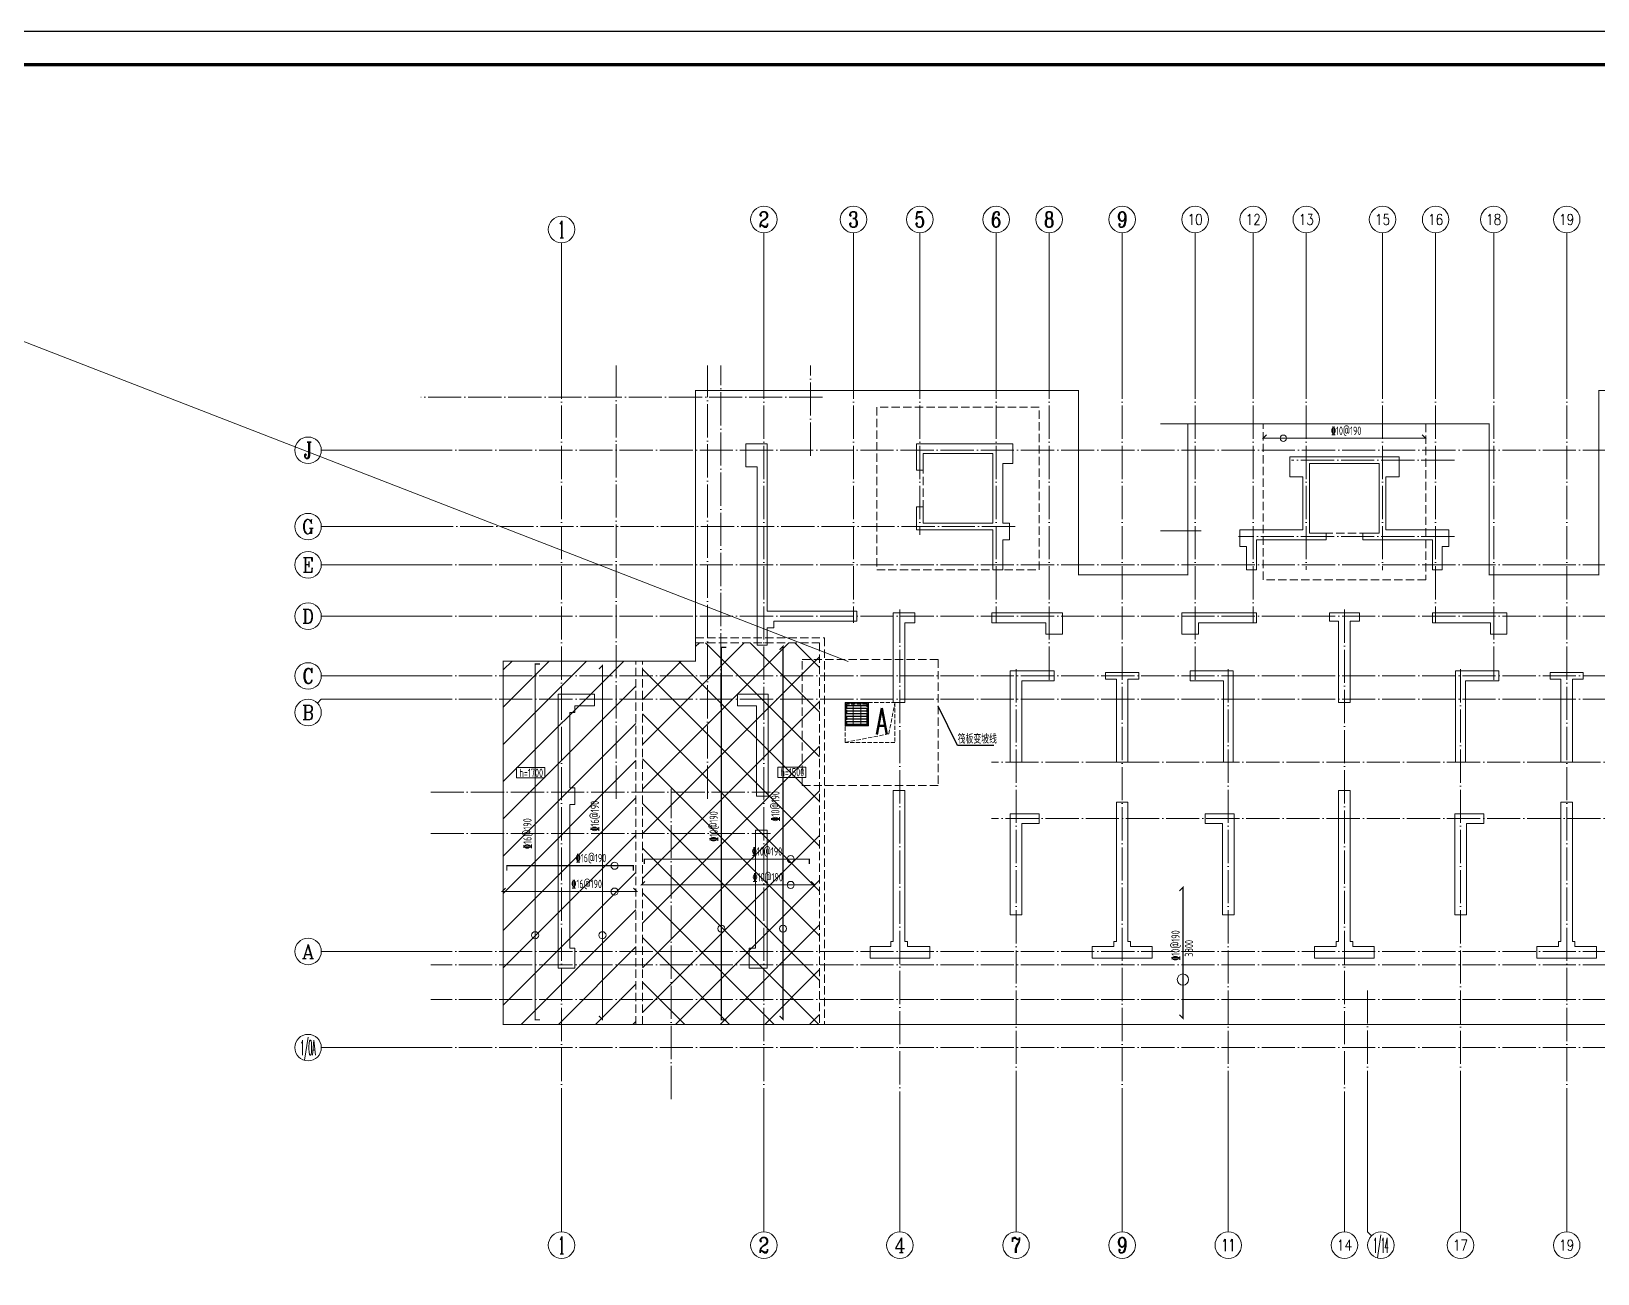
# Model space of a CAD drawing. Extents: x -129922 to 1190196, y -520662 to 139923.
# Drawn here: x 83632 to 130852, y -147272 to -109837 of the extents above; entities that cross this region are included whole.
import ezdxf
from ezdxf.enums import TextEntityAlignment as Align

# ---------------------------------------------------------------- set-up
doc = ezdxf.new("R2010")
doc.units = 0
doc.header["$LTSCALE"] = 1000
doc.header["$MEASUREMENT"] = 0
doc.linetypes.add('DASH', pattern=[0.35, 0.25, -0.1])
doc.linetypes.add('DOTE', pattern=[2.42, 2, -0.2, 0.02, -0.2])
for name, color, linetype, lineweight in [('A-标注-轴号', 3, 'Continuous', 15), ('A-标注-轴号文字', 7, 'Continuous', 15), ('A-立面-门窗开启', 8, 'Continuous', 9), ('A-车库-井、沟', 11, 'Continuous', 15), ('A-轴线-塔楼', 1, 'DOTE', 9), ('A-轴线-隔墙', 41, 'DOTE', 9), ('S-基础-BASE', 4, 'DASH', 20), ('S-基础-BASE-CON', 2, 'Continuous', 20), ('S-墙柱-HATCH', 251, 'Continuous', 9), ('S-墙柱-WALL', 6, 'Continuous', 20), ('S-板-文字', 7, 'Continuous', 20), ('S-板-板厚', 191, 'Continuous', 20), ('S-板-楼板正筋', 107, 'Continuous', 20), ('S-板-楼板正筋文字', 107, 'Continuous', 20), ('S-板-楼板负筋', 1, 'Continuous', 20), ('S-板-楼板负筋文字', 7, 'Continuous', 20), ('S-轴网-轴线', 1, 'DOTE', 9), ('S-通用-TEXT', 7, 'Continuous', 20)]:
    doc.layers.add(name, color=color, linetype=linetype, lineweight=lineweight)
doc.layers.add('S-活动层-非打印1', color=170, linetype='Continuous', lineweight=20, plot=False)
for name, color, linetype in [('Y-云图图框', 7, 'Continuous'), ('楼板正筋钢筋', 107, 'Continuous'), ('楼板负筋文字', 7, 'Continuous')]:
    doc.layers.add(name, color=color, linetype=linetype)
doc.styles.add('_TCH_AXIS', font='COMPLEX.shx', dxfattribs={"bigfont": 'hztxt.shx'})
doc.styles.add('_TWT_SERIAL', font='SIMPLEX', dxfattribs={"width": 0.7, "height": 3, "bigfont": 'GBHZFS'})
doc.styles.add('_YT_Name', font='', dxfattribs={"width": 0.8})
doc.styles.add('_YT_Sign_Text', font='ros.shx', dxfattribs={"width": 0.8, "bigfont": 'hztxt.shx'})
doc.styles.add('BW_Rein', font='tssdeng.shx', dxfattribs={"width": 0.7, "bigfont": 'hztxt.shx'})
doc.styles.add('COMPLEX', font='COMPLEX')
doc.styles.get("Standard").update_dxf_attribs({"font": 'gbenor.shx', "bigfont": 'gbcbig.shx'})
doc.styles.add('TSSD_Rein', font='tssdeng.shx', dxfattribs={"width": 0.7, "bigfont": 'hztxt.shx'})
doc.styles.get('_YT_Name').set_extended_font_data('SimHei')

# ---------------------------------------------------------------- blocks, each defined once
blk = doc.blocks.new('ECMCTK_A1_横_单行图名--0')
at = {"color": 4}
blk.add_lwpolyline([(0, 0), (841, 0), (841, 594), (0, 594)], close=True, dxfattribs=at)
at = {"const_width": 1}
blk.add_lwpolyline([(25, 10), (831, 10), (831, 584), (25, 584)], close=True, dxfattribs=at)
at = {"color": 80, "flags": 3}
for tag, height, p in [('YTHQINS', 3, (34.31, 585.5)), ('ECMCKEY', 3, (292.07, 288.23)), ('YTTQINS', 5.62, (848.03, 12.81)), ('YTFRAME', 3, (652.76, 5.84)), ('YTBARCODE_T1', 3, (749.78, 5.95))]:
    blk.add_attdef(tag, text='', height=height, dxfattribs=at).set_placement(p, align=Align.MIDDLE_CENTER)
for tag, height, style, width, p in [('证书编号', 4, '_YT_Sign_Text', 0.8, (708.87, 43.81)), ('审查批准号', 4, '_YT_Sign_Text', 0.8, (761.06, 43.81)), ('工程号', 4, '_YT_Sign_Text', 0.5, (804.08, 44.12)), ('设计单位', 6, '_YT_Name', 0.8, (623.75, 38.6)), ('建设单位', 4, '_YT_Sign_Text', 0.8, (734.96, 36.11)), ('阶段', 4, '_YT_Sign_Text', 0.8, (804.08, 35.81)), ('项目号', 4, '_YT_Sign_Text', 0.5, (822.08, 33.72)), ('项目名称', 4, '_YT_Sign_Text', 0.8, (734.96, 28.11)), ('专业', 4, '_YT_Sign_Text', 0.8, (804.08, 27.31)), ('图纸编号', 4, '_YT_Sign_Text', 0.5, (803.93, 19.36)), ('图纸名称', 4.5, '_YT_Name', 0.8, (735.39, 15.06)), ('出图比例', 4.2, '_YT_Sign_Text', 0.8, (681.82, 11.78)), ('日期', 4, '_YT_Sign_Text', 0.5, (803.88, 12.13)), ('版本号', 4, '_YT_Sign_Text', 0.8, (822.08, 13))]:
    blk.add_attdef(tag, text='', height=height, dxfattribs=dict(style=style, width=width)).set_placement(p, align=Align.CENTER)
at = {"style": '_YT_Sign_Text', "width": 0.8, "flags": 3}
for tag, p, height in [('{审定人}', (605.87, 26.45), 6.24), ('{校对人}', (658.35, 26.53), 6.24), ('[审定人]', (590.95, 27.81), 4.1), ('[校对人]', (642.23, 27.82), 4.1), ('[审核人]', (591.01, 19.76), 4.1), ('{审核人}', (606.98, 18.44), 6.24), ('[设计人]', (642.47, 20.21), 4.1), ('{设计人}', (658.48, 18.54), 6.24), ('[项目负责人]', (590.78, 12.01), 4.1), ('{项目负责人}', (608.28, 10.72), 6.24), ('[专业负责人]', (642.74, 11.77), 4.1), ('{专业负责人}', (658.58, 10.36), 6.24)]:
    blk.add_attdef(tag, p, '', height=height, dxfattribs=at)
at = {"color": 80, "flags": 3}
for tag, p in [('YTQRCODE', (551.04, 11.91)), ('YTBZSIT', (25, 10)), ('EXT_TK_LEFT', (25, 10))]:
    blk.add_attdef(tag, p, '', height=3, dxfattribs=at)
blk = doc.blocks.new('_AXISO')
blk.add_circle((0, 0), 0.5)
at = {"layer": 'S-板-文字', "style": 'COMPLEX', "width": 1.041667}
blk.add_attdef('A', text='', height=0.56, dxfattribs=at).set_placement((-0.25, -0.28), (0.25, -0.28), align=Align.FIT)
blk = doc.blocks.new('ZHOUWANG1')
at = {"layer": 'A-标注-轴号'}
for p, q in [((167546, 133925), (167546, 137925)), ((173646, 134225), (173646, 138225)), ((176346, 134225), (176346, 138225)), ((178346, 134225), (178346, 138225)), ((180646, 134225), (180646, 138225)), ((182246, 134225), (182246, 138225)), ((184446, 134225), (184446, 138225)), ((186646, 134225), (186646, 138225)), ((188396, 134225), (188396, 138225)), ((189996, 134225), (189996, 138225)), ((192296, 134225), (192296, 138225)), ((193896, 134225), (193896, 138225)), ((195646, 134225), (195646, 138225)), ((197846, 134225), (197846, 138225)), ((163600, 131670), (160303, 131670)), ((163600, 129370), (160303, 129370)), ((163600, 128220), (160303, 128220)), ((163600, 126670), (160303, 126670)), ((163600, 124870), (160303, 124870)), ((160185, 124052), (160303, 124170)), ((163600, 124170), (160303, 124170)), ((163600, 116570), (160303, 116570)), ((163600, 113670), (160303, 113670)), ((167546, 112117), (167546, 108117)), ((173646, 112117), (173646, 108117)), ((177746, 112117), (177746, 108117)), ((181246, 112117), (181246, 108117)), ((184446, 112117), (184446, 108117)), ((187646, 112117), (187646, 108117)), ((191146, 112117), (191146, 108117)), ((191846, 112117), (191846, 108117)), ((194646, 112117), (194646, 108117)), ((197846, 112117), (197846, 108117)), ((191963, 108000), (191846, 108117))]:
    blk.add_line(p, q, dxfattribs=at)
at = {"layer": 'A-轴线-塔楼', "linetype": 'DOTE', "ltscale": 0.5}
for p, q in [((167546, 134225), (167546, 112117)), ((173646, 134225), (173646, 112117)), ((176346, 134225), (176346, 126470)), ((178346, 134225), (178346, 129120)), ((180646, 134225), (180646, 126470)), ((182246, 134225), (182246, 124670)), ((184446, 134225), (184446, 112117)), ((186646, 134225), (186646, 124670)), ((188396, 134225), (188396, 126470)), ((189996, 134225), (189996, 128070)), ((192296, 134225), (192296, 128060)), ((193896, 134225), (193896, 126470)), ((195646, 134225), (195646, 124670)), ((197846, 134225), (197846, 112117)), ((218693, 131670), (163600, 131670)), ((194464, 131370), (189555, 131370)), ((181217, 129370), (163600, 129370)), ((194464, 129070), (187956, 129070)), ((218693, 128220), (163600, 128220)), ((218693, 126670), (163600, 126670)), ((177746, 126870), (177746, 112117)), ((191146, 126870), (191146, 112117)), ((218693, 124870), (163600, 124870)), ((181246, 125070), (181246, 112117)), ((187646, 125070), (187646, 112117)), ((194646, 125070), (194646, 112117)), ((218693, 124170), (163600, 124170)), ((201288, 122270), (180502, 122270)), ((201288, 120570), (180502, 120570)), ((218693, 116570), (163600, 116570)), ((191846, 115395), (191846, 112117)), ((218693, 113670), (163600, 113670))]:
    blk.add_line(p, q, dxfattribs=at)
at = {"layer": 'A-轴线-隔墙', "ltscale": 0.5}
for p, q in [((169196, 121170), (169196, 134225)), ((171946, 121170), (171946, 134225)), ((172346, 123950), (172346, 134225)), ((175046, 131505), (175046, 134225)), ((175410, 133270), (163300, 133270)), ((201288, 122270), (180502, 122270)), ((163600, 121370), (173846, 121370)), ((170846, 112117), (170846, 121470)), ((163600, 120120), (173846, 120120)), ((218693, 116170), (163600, 116170)), ((218693, 115120), (163600, 115120))]:
    blk.add_line(p, q, dxfattribs=at)
at = {"layer": 'A-标注-轴号'}
ref = blk.add_blockref('_AXISO', (173646, 138625), dxfattribs=dict(at, xscale=800, yscale=800, zscale=800))
ref.add_attrib('A', '2', dxfattribs={"layer": 'A-标注-轴号文字', "height": 466, "style": '_TCH_AXIS'}).set_placement((173491, 138392), (173801, 138392), align=Align.FIT)
ref = blk.add_blockref('_AXISO', (176346, 138625), dxfattribs=dict(at, xscale=800, yscale=800, zscale=800))
ref.add_attrib('A', '3', dxfattribs={"layer": 'A-标注-轴号文字', "height": 466, "style": '_TCH_AXIS'}).set_placement((176191, 138392), (176501, 138392), align=Align.FIT)
ref = blk.add_blockref('_AXISO', (178346, 138625), dxfattribs=dict(at, xscale=800, yscale=800, zscale=800))
ref.add_attrib('A', '5', dxfattribs={"layer": 'A-标注-轴号文字', "height": 466, "style": '_TCH_AXIS'}).set_placement((178191, 138392), (178501, 138392), align=Align.FIT)
ref = blk.add_blockref('_AXISO', (180646, 138625), dxfattribs=dict(at, xscale=800, yscale=800, zscale=800))
ref.add_attrib('A', '6', dxfattribs={"layer": 'A-标注-轴号文字', "height": 466, "style": '_TCH_AXIS'}).set_placement((180491, 138392), (180801, 138392), align=Align.FIT)
ref = blk.add_blockref('_AXISO', (182246, 138625), dxfattribs=dict(at, xscale=800, yscale=800, zscale=800))
ref.add_attrib('A', '8', dxfattribs={"layer": 'A-标注-轴号文字', "height": 466, "style": '_TCH_AXIS'}).set_placement((182091, 138392), (182401, 138392), align=Align.FIT)
ref = blk.add_blockref('_AXISO', (184446, 138625), dxfattribs=dict(at, xscale=800, yscale=800, zscale=800))
ref.add_attrib('A', '9', dxfattribs={"layer": 'A-标注-轴号文字', "height": 466, "style": '_TCH_AXIS'}).set_placement((184291, 138392), (184601, 138392), align=Align.FIT)
ref = blk.add_blockref('_AXISO', (186646, 138625), dxfattribs=dict(at, xscale=800, yscale=800, zscale=800))
ref.add_attrib('A', '10', dxfattribs={"layer": 'A-标注-轴号文字', "height": 328.4, "style": '_TCH_AXIS'}).set_placement((186419, 138461), (186873, 138461), align=Align.FIT)
ref = blk.add_blockref('_AXISO', (188396, 138625), dxfattribs=dict(at, xscale=800, yscale=800, zscale=800))
ref.add_attrib('A', '12', dxfattribs={"layer": 'A-标注-轴号文字', "height": 328.4, "style": '_TCH_AXIS'}).set_placement((188169, 138461), (188623, 138461), align=Align.FIT)
ref = blk.add_blockref('_AXISO', (189996, 138625), dxfattribs=dict(at, xscale=800, yscale=800, zscale=800))
ref.add_attrib('A', '13', dxfattribs={"layer": 'A-标注-轴号文字', "height": 328.4, "style": '_TCH_AXIS'}).set_placement((189769, 138461), (190223, 138461), align=Align.FIT)
ref = blk.add_blockref('_AXISO', (192296, 138625), dxfattribs=dict(at, xscale=800, yscale=800, zscale=800))
ref.add_attrib('A', '15', dxfattribs={"layer": 'A-标注-轴号文字', "height": 328.4, "style": '_TCH_AXIS'}).set_placement((192069, 138461), (192523, 138461), align=Align.FIT)
ref = blk.add_blockref('_AXISO', (193896, 138625), dxfattribs=dict(at, xscale=800, yscale=800, zscale=800))
ref.add_attrib('A', '16', dxfattribs={"layer": 'A-标注-轴号文字', "height": 328.4, "style": '_TCH_AXIS'}).set_placement((193669, 138461), (194123, 138461), align=Align.FIT)
ref = blk.add_blockref('_AXISO', (195646, 138625), dxfattribs=dict(at, xscale=800, yscale=800, zscale=800))
ref.add_attrib('A', '18', dxfattribs={"layer": 'A-标注-轴号文字', "height": 328.4, "style": '_TCH_AXIS'}).set_placement((195419, 138461), (195873, 138461), align=Align.FIT)
ref = blk.add_blockref('_AXISO', (197846, 138625), dxfattribs=dict(at, xscale=800, yscale=800, zscale=800))
ref.add_attrib('A', '19', dxfattribs={"layer": 'A-标注-轴号文字', "height": 328.4, "style": '_TCH_AXIS'}).set_placement((197619, 138461), (198073, 138461), align=Align.FIT)
ref = blk.add_blockref('_AXISO', (167546, 138325), dxfattribs=dict(at, xscale=800, yscale=800, zscale=800))
ref.add_attrib('A', '1', dxfattribs={"layer": 'A-标注-轴号文字', "height": 515, "style": '_TCH_AXIS'}).set_placement((167436, 138068), (167656, 138068), align=Align.FIT)
ref = blk.add_blockref('_AXISO', (159903, 131670), dxfattribs=dict(at, xscale=800, yscale=800, zscale=800))
ref.add_attrib('A', 'J', dxfattribs={"layer": 'A-标注-轴号文字', "height": 496, "style": '_TCH_AXIS'}).set_placement((159773, 131421), (160032, 131421), align=Align.FIT)
ref = blk.add_blockref('_AXISO', (159903, 129370), dxfattribs=dict(at, xscale=800, yscale=800, zscale=800))
ref.add_attrib('A', 'G', dxfattribs={"layer": 'A-标注-轴号文字', "height": 425, "style": '_TCH_AXIS'}).set_placement((159720, 129157), (160085, 129157), align=Align.FIT)
ref = blk.add_blockref('_AXISO', (159903, 128220), dxfattribs=dict(at, xscale=800, yscale=800, zscale=800))
ref.add_attrib('A', 'E', dxfattribs={"layer": 'A-标注-轴号文字', "height": 445, "style": '_TCH_AXIS'}).set_placement((159733, 127997), (160072, 127997), align=Align.FIT)
ref = blk.add_blockref('_AXISO', (159903, 126670), dxfattribs=dict(at, xscale=800, yscale=800, zscale=800))
ref.add_attrib('A', 'D', dxfattribs={"layer": 'A-标注-轴号文字', "height": 435, "style": '_TCH_AXIS'}).set_placement((159726, 126452), (160079, 126452), align=Align.FIT)
ref = blk.add_blockref('_AXISO', (159903, 124870), dxfattribs=dict(at, xscale=800, yscale=800, zscale=800))
ref.add_attrib('A', 'C', dxfattribs={"layer": 'A-标注-轴号文字', "height": 456, "style": '_TCH_AXIS'}).set_placement((159740, 124642), (160065, 124642), align=Align.FIT)
ref = blk.add_blockref('_AXISO', (159903, 123770), dxfattribs=dict(at, xscale=800, yscale=800, zscale=800))
ref.add_attrib('A', 'B', dxfattribs={"layer": 'A-标注-轴号文字', "height": 435, "style": '_TCH_AXIS'}).set_placement((159726, 123552), (160079, 123552), align=Align.FIT)
ref = blk.add_blockref('_AXISO', (159903, 116570), dxfattribs=dict(at, xscale=800, yscale=800, zscale=800))
ref.add_attrib('A', 'A', dxfattribs={"layer": 'A-标注-轴号文字', "height": 425, "style": '_TCH_AXIS'}).set_placement((159720, 116357), (160085, 116357), align=Align.FIT)
ref = blk.add_blockref('_AXISO', (159903, 113670), dxfattribs=dict(at, xscale=800, yscale=800, zscale=800))
ref.add_attrib('A', '1/0A', dxfattribs={"layer": 'A-标注-轴号文字', "height": 452.5, "style": '_TCH_AXIS', "width": 0.28}).set_placement((159676, 113443), (160129, 113443), align=Align.FIT)
ref = blk.add_blockref('_AXISO', (167546, 107717), dxfattribs=dict(at, xscale=800, yscale=800, zscale=800))
ref.add_attrib('A', '1', dxfattribs={"layer": 'A-标注-轴号文字', "height": 515, "style": '_TCH_AXIS'}).set_placement((167436, 107459), (167656, 107459), align=Align.FIT)
ref = blk.add_blockref('_AXISO', (173646, 107717), dxfattribs=dict(at, xscale=800, yscale=800, zscale=800))
ref.add_attrib('A', '2', dxfattribs={"layer": 'A-标注-轴号文字', "height": 466, "style": '_TCH_AXIS'}).set_placement((173491, 107484), (173801, 107484), align=Align.FIT)
ref = blk.add_blockref('_AXISO', (177746, 107717), dxfattribs=dict(at, xscale=800, yscale=800, zscale=800))
ref.add_attrib('A', '4', dxfattribs={"layer": 'A-标注-轴号文字', "height": 445, "style": '_TCH_AXIS'}).set_placement((177576, 107494), (177916, 107494), align=Align.FIT)
ref = blk.add_blockref('_AXISO', (181246, 107717), dxfattribs=dict(at, xscale=800, yscale=800, zscale=800))
ref.add_attrib('A', '7', dxfattribs={"layer": 'A-标注-轴号文字', "height": 466, "style": '_TCH_AXIS'}).set_placement((181091, 107484), (181401, 107484), align=Align.FIT)
ref = blk.add_blockref('_AXISO', (184446, 107717), dxfattribs=dict(at, xscale=800, yscale=800, zscale=800))
ref.add_attrib('A', '9', dxfattribs={"layer": 'A-标注-轴号文字', "height": 466, "style": '_TCH_AXIS'}).set_placement((184291, 107484), (184601, 107484), align=Align.FIT)
ref = blk.add_blockref('_AXISO', (187646, 107717), dxfattribs=dict(at, xscale=800, yscale=800, zscale=800))
ref.add_attrib('A', '11', dxfattribs={"layer": 'A-标注-轴号文字', "height": 368.8, "style": '_TCH_AXIS'}).set_placement((187435, 107532), (187857, 107532), align=Align.FIT)
ref = blk.add_blockref('_AXISO', (191146, 107717), dxfattribs=dict(at, xscale=800, yscale=800, zscale=800))
ref.add_attrib('A', '14', dxfattribs={"layer": 'A-标注-轴号文字', "height": 314.1, "style": '_TCH_AXIS'}).set_placement((190914, 107560), (191378, 107560), align=Align.FIT)
ref = blk.add_blockref('_AXISO', (192246, 107717), dxfattribs=dict(at, xscale=800, yscale=800, zscale=800))
ref.add_attrib('A', '1/14', dxfattribs={"layer": 'A-标注-轴号文字', "height": 452.5, "style": '_TCH_AXIS', "width": 0.308824}).set_placement((192020, 107490), (192472, 107490), align=Align.FIT)
ref = blk.add_blockref('_AXISO', (194646, 107717), dxfattribs=dict(at, xscale=800, yscale=800, zscale=800))
ref.add_attrib('A', '17', dxfattribs={"layer": 'A-标注-轴号文字', "height": 328.4, "style": '_TCH_AXIS'}).set_placement((194419, 107552), (194873, 107552), align=Align.FIT)
ref = blk.add_blockref('_AXISO', (197846, 107717), dxfattribs=dict(at, xscale=800, yscale=800, zscale=800))
ref.add_attrib('A', '19', dxfattribs={"layer": 'A-标注-轴号文字', "height": 328.4, "style": '_TCH_AXIS'}).set_placement((197619, 107552), (198073, 107552), align=Align.FIT)
blk = doc.blocks.new('safdhgfjhfjhgfj')
at = {"layer": 'S-板-楼板正筋', "const_width": 35}
for points in [[(100744, -139505), (100850, -139612), (100850, -128944), (100744, -129050)], [(97932, -135652), (97826, -135758), (101887, -135758), (101781, -135652)]]:
    blk.add_lwpolyline(points, dxfattribs=at)
at = {"layer": 'S-板-楼板负筋', "color": 6, "const_width": 35}
for points in [[(98970, -139624), (98820, -139624), (98820, -128902), (98970, -128902)], [(97967, -135130), (97967, -134980), (101779, -134980), (101779, -135130)]]:
    blk.add_lwpolyline(points, dxfattribs=at)
at = {"layer": 'S-板-楼板负筋', "color": 6}
for centre in [(101216, -134980), (101216, -135758), (98820, -137075), (100850, -137075)]:
    blk.add_circle(centre, 107, dxfattribs=at)
at = {"layer": 'S-板-楼板正筋文字', "style": 'BW_Rein', "width": 0.7}
blk.add_text('\x8416@190', height=250, rotation=90, dxfattribs=at).set_placement((100744, -133946))
blk.add_text('\x8416@190', height=250, dxfattribs=at).set_placement((99913, -135652))
at = {"layer": 'S-板-楼板负筋文字', "style": 'BW_Rein', "width": 0.7}
blk.add_text('\x8416@190', height=250, rotation=90, dxfattribs=at).set_placement((98714, -134011), align=Align.CENTER)
blk.add_text('\x8416@190', height=250, dxfattribs=at).set_placement((100505, -134874), align=Align.CENTER)
blk = doc.blocks.new('sgfjhgfjhgfj')
at = {"layer": 'S-板-楼板正筋', "const_width": 35}
for points in [[(66019, -147689), (66125, -147796), (66125, -136550), (66019, -136656)], [(61965, -143634), (61859, -143740), (67080, -143740), (66974, -143634)]]:
    blk.add_lwpolyline(points, dxfattribs=at)
at = {"layer": 'S-板-楼板正筋文字'}
for centre in [(66354, -142963), (66354, -143740), (64266, -145058), (66125, -145058)]:
    blk.add_circle(centre, 107, dxfattribs=at)
at = {"layer": 'S-板-楼板负筋', "color": 6, "const_width": 35}
for points in [[(64416, -147807), (64266, -147807), (64266, -136579), (64416, -136579)], [(61946, -143113), (61946, -142963), (66917, -142963), (66917, -143113)]]:
    blk.add_lwpolyline(points, dxfattribs=at)
at = {"layer": 'S-板-楼板正筋文字', "style": 'BW_Rein', "width": 0.7}
blk.add_text('\x8410@190', height=250, rotation=90, dxfattribs=at).set_placement((66019, -141830))
blk.add_text('\x8410@190', height=250, dxfattribs=at).set_placement((65205, -143634))
at = {"layer": 'S-板-楼板负筋文字', "style": 'BW_Rein', "width": 0.7}
blk.add_text('\x8410@190', height=250, rotation=90, dxfattribs=at).set_placement((64160, -141979), align=Align.CENTER)
blk.add_text('\x8410@190', height=250, dxfattribs=at).set_placement((65643, -142857), align=Align.CENTER)
blk = doc.blocks.new('A$C47EC58B8')
at = {"layer": 'A-立面-门窗开启', "color": 164}
for p, q in [((-690, 690), (-10, 690)), ((-690, 10), (-690, 690)), ((-682, 658), (-682, 682)), ((-682, 682), (-18, 682)), ((-18, 658), (-682, 658)), ((-682, 578), (-682, 650)), ((-18, 650), (-682, 650)), ((-18, 578), (-682, 578)), ((-682, 498), (-682, 570)), ((-18, 570), (-682, 570)), ((-18, 498), (-682, 498)), ((-682, 418), (-682, 490)), ((-18, 490), (-682, 490)), ((-467, 658), (-467, 682)), ((-467, 578), (-467, 650)), ((-467, 498), (-467, 570)), ((-467, 418), (-467, 490)), ((-241, 658), (-241, 682)), ((-241, 578), (-241, 650)), ((-241, 498), (-241, 570)), ((-241, 418), (-241, 490)), ((-18, 682), (-18, 658)), ((-18, 650), (-18, 578)), ((-18, 570), (-18, 498)), ((-18, 490), (-18, 418)), ((-10, 690), (-10, 10)), ((-10, 10), (-690, 10)), ((-18, 418), (-682, 418)), ((-18, 410), (-682, 410)), ((-682, 338), (-682, 410)), ((-18, 338), (-682, 338)), ((-682, 258), (-682, 330)), ((-18, 330), (-682, 330)), ((-18, 258), (-682, 258)), ((-682, 178), (-682, 250)), ((-18, 250), (-682, 250)), ((-18, 178), (-682, 178)), ((-682, 98), (-682, 170)), ((-18, 170), (-682, 170)), ((-18, 98), (-682, 98)), ((-682, 18), (-682, 90)), ((-18, 90), (-682, 90)), ((-18, 18), (-682, 18)), ((-467, 338), (-467, 410)), ((-467, 258), (-467, 330)), ((-467, 178), (-467, 250)), ((-467, 98), (-467, 170)), ((-467, 18), (-467, 90)), ((-241, 338), (-241, 410)), ((-241, 258), (-241, 330)), ((-241, 178), (-241, 250)), ((-241, 98), (-241, 170)), ((-241, 18), (-241, 90)), ((-18, 410), (-18, 338)), ((-18, 330), (-18, 258)), ((-18, 250), (-18, 178)), ((-18, 170), (-18, 98)), ((-18, 90), (-18, 18))]:
    blk.add_line(p, q, dxfattribs=at)
at = {"layer": 'A-车库-井、沟', "linetype": 'DASH', "ltscale": 0.5}
for points in [[(-1500, 0), (-1500, 1200), (0, 1200), (0, 0), (-1500, 0)], [(0, 1200), (-1312, 945), (-1500, 0)]]:
    blk.add_lwpolyline(points, dxfattribs=at)
at = {"layer": 'A-车库-井、沟'}
blk.add_lwpolyline([(0, 700), (-700, 700), (-700, 0), (0, 0)], close=True, dxfattribs=at)
at = {"layer": 'A-车库-井、沟', "linetype": 'DASH', "ltscale": 0.5}
blk.add_lwpolyline([(-50, 650), (-650, 650), (-650, 50), (-50, 50)], close=True, dxfattribs=at)
blk = doc.blocks.new('dgfredgrehgreh')
at = {"layer": 'A-车库-井、沟', "rotation": 180}
blk.add_blockref('A$C47EC58B8', (258628, -233843), dxfattribs=at)
at = {"layer": 'A-车库-井、沟', "style": '_TWT_SERIAL', "width": 0.56}
blk.add_text('A', height=788, dxfattribs=at).set_placement((259563, -234804, 60600))
blk = doc.blocks.new('safdhghgfj')
at = {"layer": 'S-基础-BASE'}
blk.add_lwpolyline([(106868, -128762), (110968, -128762), (110968, -132562), (106868, -132562)], close=True, dxfattribs=at)
blk = doc.blocks.new('A$C22987E9D')
at = {"layer": '楼板负筋文字'}
blk.add_lwpolyline([(1677, -1184), (587, -1184), (0, 0)], dxfattribs=at)
at = {"layer": '楼板负筋文字', "style": 'BW_Rein', "width": 0.7}
blk.add_text('筏板变坡线', height=250, rotation=360, dxfattribs=at).set_placement((592, -1126))

msp = doc.modelspace()

# ---------------------------------------------------------------- hatches: boundary and pattern name
at = {"layer": 'S-通用-TEXT'}
h = msp.add_hatch(dxfattribs=at)
h.set_pattern_fill('ANSI37', color=5, scale=300)
h.set_pattern_definition([(45, (-1491031, -1075139.8), (-673.5192, 673.5192), []), (135, (-1491031, -1075139.8), (-673.5192, -673.5192), [])])
h.paths.add_polyline_path([(103658, -128261.8), (103658, -128811.8), (102058, -128811.8), (102058, -139761.8), (107393, -139761.8), (107393, -128261.8)])
h = msp.add_hatch(dxfattribs=at)
h.set_pattern_fill('ANSI31,_O', color=5, scale=500)
h.set_pattern_definition([(45, (322510.4, -337723.5), (-561.266, 561.266), [])])
h.paths.add_polyline_path([(101858, -128811.8), (97858, -128811.8), (97858, -139761.8), (101858, -139761.8)])

# ---------------------------------------------------------------- linework, layer by layer
at = {"layer": 'S-基础-BASE'}
for points in [[(109118, -126061.8), (114018, -126061.8), (114018, -121161.8), (109118, -121161.8)], [(120768, -121661.8), (125668, -121661.8), (125668, -126361.8), (120768, -126361.8)], [(110518, -124661.8), (112618, -124661.8), (112618, -122561.8), (110518, -122561.8)], [(122168, -122861.8), (124268, -122861.8), (124268, -124961.8), (122168, -124961.8)], [(101858, -128811.8), (97858, -128811.8), (97858, -139761.8), (101858, -139761.8)]]:
    msp.add_lwpolyline(points, close=True, dxfattribs=at)
for points in [[(103658, -128261.8), (107393, -128261.8), (107393, -139761.8), (102058, -139761.8), (102058, -128861.8)], [(103658, -128111.8), (107543, -128111.8), (107543, -139761.8)], [(102058, -139761.8), (102058, -128811.8)]]:
    msp.add_lwpolyline(points, dxfattribs=at)
at = {"layer": 'S-基础-BASE-CON', "const_width": 30}
msp.add_lwpolyline([(118493, -126211.8), (115198, -126211.8), (115198, -120661.8), (103658, -120661.8), (103658, -128811.8), (97858, -128811.8), (97858, -139761.8), (148578, -139761.8), (148578, -128811.8), (142828, -128811.8), (142828, -120661.8), (130888, -120661.8), (130888, -126211.8), (127583, -126211.8), (127583, -121661.8), (118493, -121661.8), (118493, -121661.8), (118493, -122461.8), (118493, -124241.8), (118493, -124891.8)], close=True, dxfattribs=at)
at = {"layer": 'S-墙柱-WALL'}
for points in [[(105818, -127311.8), (105818, -122261.8), (105168, -122261.8), (105168, -122961.8), (105518, -122961.8), (105518, -128331.8), (105818, -128331.8), (105818, -127811.8), (106018, -127811.8), (106018, -127611.8), (108518, -127611.8), (108518, -127311.8)], [(110318, -122261.8), (110318, -123061.8), (110518, -123061.8), (110518, -122561.8), (112618, -122561.8), (112618, -124661.8), (110518, -124661.8), (110518, -124161.8), (110318, -124161.8), (110318, -124861.8), (112618, -124861.8), (112618, -126061.8), (112918, -126061.8), (112918, -125161.8), (113118, -125161.8), (113118, -124661.8), (112918, -124661.8), (112918, -122861.8), (113218, -122861.8), (113218, -122261.8)], [(121968, -123261.8), (121968, -124861.8), (120068, -124861.8), (120068, -125361.8), (120268, -125361.8), (120268, -126061.8), (120568, -126061.8), (120568, -125161.8), (122668, -125161.8), (122668, -124961.8), (122168, -124961.8), (122168, -122861.8), (124268, -122861.8), (124268, -124961.8), (123768, -124961.8), (123768, -125161.8), (125868, -125161.8), (125868, -126061.8), (126168, -126061.8), (126168, -125361.8), (126368, -125361.8), (126368, -124861.8), (124468, -124861.8), (124468, -123261.8), (124868, -123261.8), (124868, -122661.8), (121568, -122661.8), (121568, -123261.8)], [(109618, -130061.8), (109968, -130061.8), (109968, -127661.8), (110268, -127661.8), (110268, -127361.8), (109618, -127361.8)], [(112593, -127361.8), (112593, -127661.8), (114218, -127661.8), (114218, -128001.8), (114718, -128001.8), (114718, -127361.8)], [(118818, -127661.8), (120568, -127661.8), (120568, -127361.8), (118318, -127361.8), (118318, -128001.8), (118818, -128001.8)], [(123043, -130061.8), (123393, -130061.8), (123393, -127611.8), (123668, -127611.8), (123668, -127361.8), (122768, -127361.8), (122768, -127611.8), (123043, -127611.8)], [(128118, -128001.8), (128118, -127361.8), (125868, -127361.8), (125868, -127661.8), (127618, -127661.8), (127618, -128001.8)], [(113493, -129411.8), (114468, -129411.8), (114468, -129111.8), (113143, -129111.8), (113143, -131861.8), (113493, -131861.8)], [(116693, -131861.8), (116343, -131861.8), (116343, -129361.8), (116018, -129361.8), (116018, -129161.8), (117018, -129161.8), (117018, -129361.8), (116693, -129361.8)], [(118568, -129411.8), (119568, -129411.8), (119568, -131861.8), (119868, -131861.8), (119868, -129111.8), (118568, -129111.8)], [(127868, -129411.8), (126868, -129411.8), (126868, -131861.8), (126568, -131861.8), (126568, -129111.8), (127868, -129111.8)], [(129743, -131861.8), (130093, -131861.8), (130093, -129361.8), (130418, -129361.8), (130418, -129161.8), (129418, -129161.8), (129418, -129361.8), (129743, -129361.8)], [(99868, -132636.8), (99868, -130361.8), (100018, -130361.8), (100018, -130161.8), (100608, -130161.8), (100608, -129811.8), (99518, -129811.8), (99518, -138061.8), (100018, -138061.8), (100018, -137461.8), (99868, -137461.8), (99868, -133136.8), (100018, -133136.8), (100018, -132636.8)], [(104918, -130161.8), (105493, -130161.8), (105493, -132886.8), (105843, -132886.8), (105843, -129811.8), (104918, -129811.8)], [(109968, -137261.8), (109968, -132711.8), (109618, -132711.8), (109618, -137261.8), (109543, -137261.8), (109543, -137411.8), (108918, -137411.8), (108918, -137761.8), (110718, -137761.8), (110718, -137411.8), (110043, -137411.8), (110043, -137261.8)], [(116693, -137261.8), (116693, -133061.8), (116343, -133061.8), (116343, -137261.8), (116268, -137261.8), (116268, -137411.8), (115618, -137411.8), (115618, -137761.8), (117418, -137761.8), (117418, -137411.8), (116768, -137411.8), (116768, -137261.8)], [(123393, -137261.8), (123393, -132711.8), (123043, -132711.8), (123043, -137261.8), (122968, -137261.8), (122968, -137411.8), (122318, -137411.8), (122318, -137761.8), (124118, -137761.8), (124118, -137411.8), (123468, -137411.8), (123468, -137261.8)], [(129743, -137261.8), (129743, -133061.8), (130093, -133061.8), (130093, -137261.8), (130168, -137261.8), (130168, -137411.8), (130818, -137411.8), (130818, -137761.8), (129018, -137761.8), (129018, -137411.8), (129668, -137411.8), (129668, -137261.8)], [(113493, -133711.8), (114018, -133711.8), (114018, -133411.8), (113143, -133411.8), (113143, -136461.8), (113493, -136461.8)], [(119543, -133711.8), (119018, -133711.8), (119018, -133411.8), (119893, -133411.8), (119893, -136461.8), (119543, -136461.8)], [(126893, -133711.8), (127418, -133711.8), (127418, -133411.8), (126543, -133411.8), (126543, -136461.8), (126893, -136461.8)], [(105268, -137461.8), (105468, -137461.8), (105468, -133911.8), (105818, -133911.8), (105818, -138061.8), (105268, -138061.8)]]:
    msp.add_lwpolyline(points, close=True, dxfattribs=at)
at = {"layer": 'S-板-板厚'}
for points in [[(99113.7, -132023.1), (98263.7, -132023.1), (98263.7, -132333.4), (99113.7, -132333.4)], [(106984.6, -132006.2), (106134.6, -132006.2), (106134.6, -132316.4), (106984.6, -132316.4)]]:
    msp.add_lwpolyline(points, close=True, dxfattribs=at)
at = {"layer": 'S-板-楼板正筋', "const_width": 35}
for points in [[(120874, -121991.4), (120768, -122097.4), (125668, -122097.4), (125561.9, -121991.4)], [(118245.1, -135737.5), (118351.2, -135631.4), (118351.2, -139575.9), (118245.1, -139469.8)]]:
    msp.add_lwpolyline(points, dxfattribs=at)
at = {"layer": 'S-板-楼板正筋'}
for centre, radius in [((121377.6, -122097.4), 96.1), ((118351.2, -138412.5), 170.7)]:
    msp.add_circle(centre, radius, dxfattribs=at)
at = {"layer": 'S-活动层-非打印1'}
msp.add_lwpolyline([(108259, -128825.1), (60997.7, -110491.5), (39541.5, -110491.5)], dxfattribs=at)
at = {"layer": 'S-轴网-轴线'}
for p, q in [((117678, -121661.8), (118903, -121661.8)), ((117678, -124891.8), (118903, -124891.8))]:
    msp.add_line(p, q, dxfattribs=at)

# ---------------------------------------------------------------- block references
for name, p in [('ZHOUWANG1', (-67928.1, -254131.3)), ('sgfjhgfjhgfj', (40168.6, 8182.4)), ('safdhgfjhfjhgfj', (0, 0)), ('dgfredgrehgreh', (-150459.6, 103780.9))]:
    msp.add_blockref(name, p)
at = {"layer": 'S-墙柱-HATCH'}
msp.add_blockref('safdhghgfj', (0, 0), dxfattribs=at)
at = {"layer": 'Y-云图图框', "xscale": 100, "yscale": 100, "zscale": 100}
msp.add_blockref('ECMCTK_A1_横_单行图名--0', (76105.9, -169236.6), dxfattribs=at)
at = {"layer": '楼板正筋钢筋'}
msp.add_blockref('A$C22987E9D', (110967.9, -130170.1), dxfattribs=at)

# ---------------------------------------------------------------- texts
at = {"layer": 'S-板-板厚', "style": 'TSSD_Rein', "width": 0.7}
for s, p in [('h=1700', (98704.9, -132179.7)), ('h=1500', (106575.7, -132162.7))]:
    msp.add_text(s, height=250, dxfattribs=at).set_placement(p, align=Align.MIDDLE)
at = {"layer": 'S-板-楼板正筋文字', "style": 'BW_Rein', "width": 0.7}
msp.add_text('\x8410@190', height=250, dxfattribs=at).set_placement((122813.2, -121997.4))
for s, p in [('\x8410@190', (118251.2, -137841.5)), ('3800', (118657.1, -137720.6))]:
    msp.add_text(s, height=250, rotation=90, dxfattribs=at).set_placement(p)

doc.saveas('drawing.dxf')
